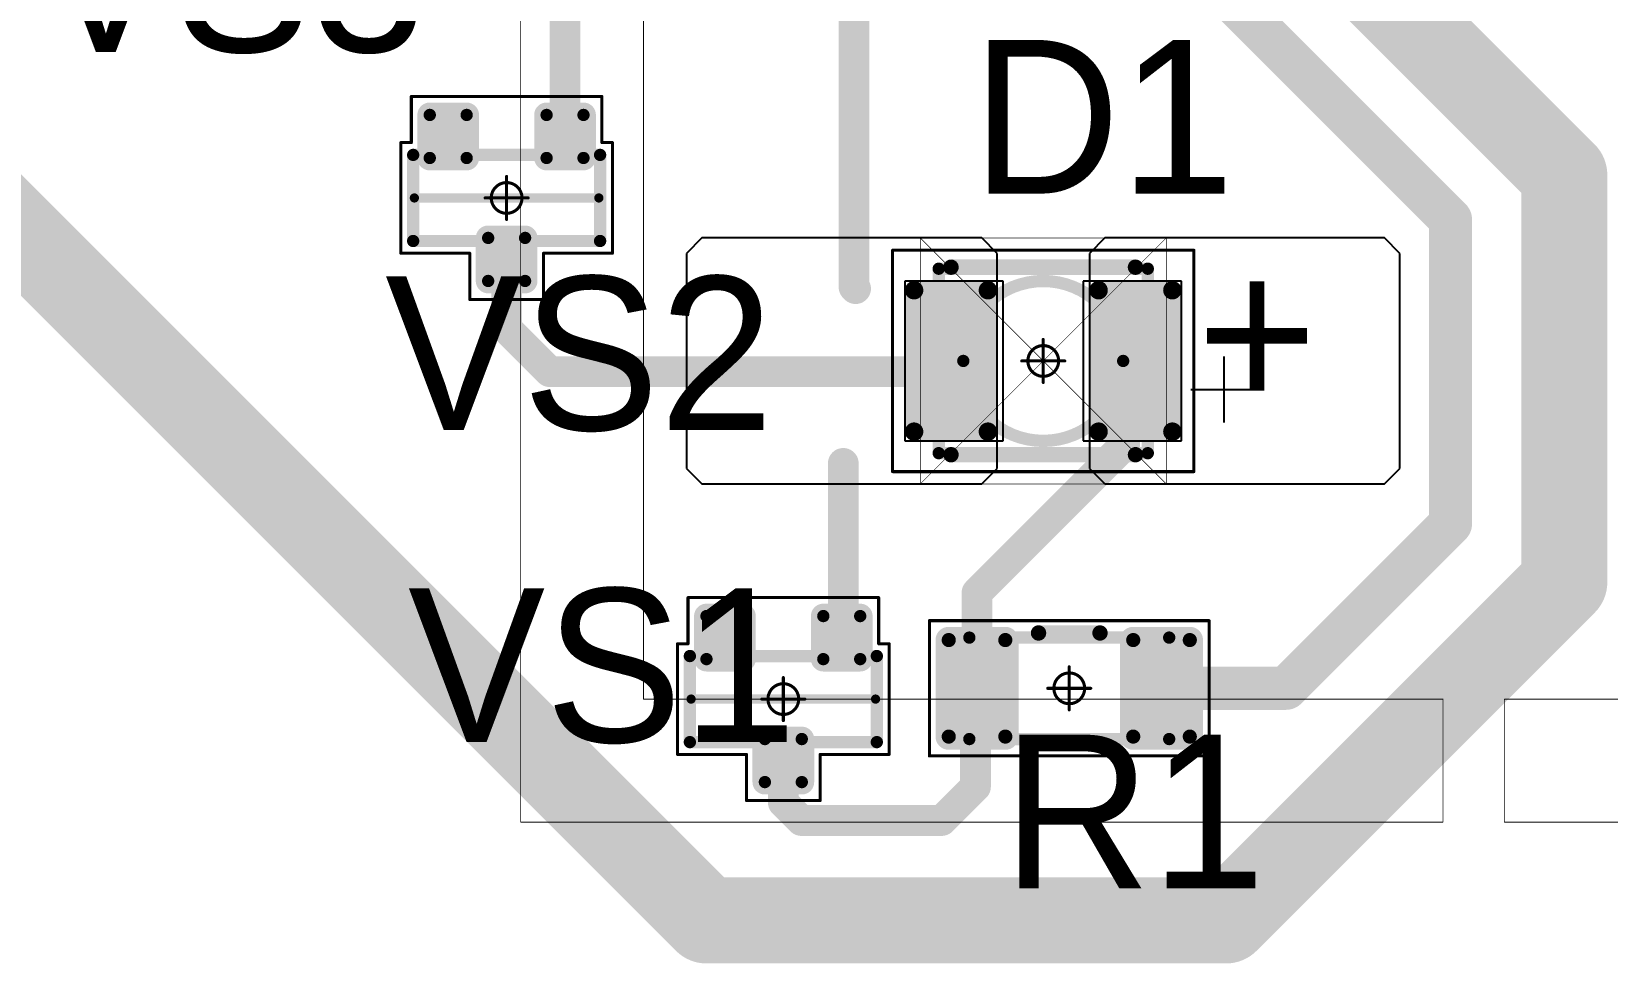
# Model space of a CAD drawing. Header units: millimetres. Extents: x 0 to 273, y 0 to 149.
# Drawn here: x 75.05 to 100.68, y 100.7 to 115.86 of the extents above; entities that cross this region are included whole.
import ezdxf

# ---------------------------------------------------------------- set-up
doc = ezdxf.new("R2010")
doc.units = ezdxf.units.MM
for name, color, linetype in [('Mechanical13', 56, 'Continuous'), ('Mechanical15', 56, 'Continuous'), ('Mechanical2', 216, 'Continuous'), ('TopLayer', 1, 'Continuous'), ('TopOverlay', 2, 'Continuous'), ('TopPaste', 8, 'Continuous'), ('TopSolder', 216, 'Continuous')]:
    doc.layers.add(name, color=color, linetype=linetype)

# ---------------------------------------------------------------- blocks, each defined once
blk = doc.blocks.new('SOT23_68')
at = {"layer": 'Mechanical13', "const_width": 0.1999996}
for points in [[(-0.7000011399999999, -1.51991822), (-0.7000011399999999, 1.52008078)], [(0.7000011399999999, 1.52008078), (-0.7000011399999999, 1.52008078)], [(0.7000011399999999, -1.51991822), (0.7000011399999999, 1.52008078)], [(0.7000011399999999, -1.51991822), (-0.7000011399999999, -1.51991822)]]:
    blk.add_lwpolyline(points, dxfattribs=at)
at = {"layer": 'Mechanical13', "const_width": 0.0999998}
for points in [[(-0.75000104, 1.52008078, 1), (-0.65000124, 1.52008078, 1)], [(-0.75000104, 1.52008078, 1), (-0.65000124, 1.52008078, 1)], [(0.65000124, 1.52008078, 1), (0.75000104, 1.52008078, 1)], [(0.65000124, 1.52008078, 1), (0.75000104, 1.52008078, 1)], [(-0.75000104, -1.51991822, 1), (-0.65000124, -1.51991822, 1)], [(-0.75000104, -1.51991822, 1), (-0.65000124, -1.51991822, 1)], [(0.65000124, -1.51991822, 1), (0.75000104, -1.51991822, 1)], [(0.65000124, -1.51991822, 1), (0.75000104, -1.51991822, 1)]]:
    blk.add_lwpolyline(points, format="xyb", close=True, dxfattribs=at)
at = {"layer": 'Mechanical15', "const_width": 0.0499999}
for points in [[(-0.90000074, 1.55008072), (-1.64999924, 1.55008072)], [(-1.64999924, -1.54991816), (-1.64999924, 1.55008072)], [(0.90000074, 1.72008038), (-0.90000074, 1.72008038)], [(-0.90000074, 1.55008072), (-0.90000074, 1.72008038)], [(0.90000074, 0.6000800799999999), (0.90000074, 1.72008038)], [(1.64999924, 0.6000800799999999), (0.90000074, 0.6000800799999999)], [(1.64999924, -0.59991752), (1.64999924, 0.6000800799999999)], [(0, -0.34991802), (0, 0.35007804)], [(0.3499993, 8.128e-05), (-0.3499993, 8.128e-05)], [(0.90000074, -1.71991782), (0.90000074, -0.59991752)], [(1.64999924, -0.59991752), (0.90000074, -0.59991752)], [(-0.90000074, -1.54991816), (-1.64999924, -1.54991816)], [(-0.90000074, -1.71991782), (-0.90000074, -1.54991816)], [(0.90000074, -1.71991782), (-0.90000074, -1.71991782)]]:
    blk.add_lwpolyline(points, dxfattribs=at)
at = {"layer": 'Mechanical15'}
for points, const_width in [([(-1.66249858, 1.55008072, 1), (-1.6374999, 1.55008072, 1)], 0.02499868), ([(-1.66249858, 1.55008072, 1), (-1.6374999, 1.55008072, 1)], 0.02499868), ([(-0.9125000799999999, 1.72008038, 1), (-0.8875014, 1.72008038, 1)], 0.02499868), ([(-0.9125000799999999, 1.72008038, 1), (-0.8875014, 1.72008038, 1)], 0.02499868), ([(-0.9125000799999999, 1.55008072, 1), (-0.8875014, 1.55008072, 1)], 0.02499868), ([(-0.9125000799999999, 1.55008072, 1), (-0.8875014, 1.55008072, 1)], 0.02499868), ([(0.8875014, 1.72008038, 1), (0.9125000799999999, 1.72008038, 1)], 0.02499868), ([(0.8875014, 1.72008038, 1), (0.9125000799999999, 1.72008038, 1)], 0.02499868), ([(0.8875014, 0.6000800799999999, 1), (0.9125000799999999, 0.6000800799999999, 1)], 0.02499868), ([(0.8875014, 0.6000800799999999, 1), (0.9125000799999999, 0.6000800799999999, 1)], 0.02499868), ([(1.6374999, 0.6000800799999999, 1), (1.66249858, 0.6000800799999999, 1)], 0.02499868), ([(1.6374999, 0.6000800799999999, 1), (1.66249858, 0.6000800799999999, 1)], 0.02499868), ([(0.2499995, 8.382e-05, 1), (-0.2499995, 8.382e-05, 1)], 0.0499999), ([(-0.01249934, 0.35007804, 1), (0.01249934, 0.35007804, 1)], 0.02499868), ([(-0.36249864, 8.128e-05, 1), (-0.33749996, 8.128e-05, 1)], 0.02499868), ([(-0.26249884, 8.382e-05, 1), (-0.23750016, 8.382e-05, 1)], 0.02499868), ([(0.23750016, 8.382e-05, 1), (0.26249884, 8.382e-05, 1)], 0.02499868), ([(0.33749996, 8.128e-05, 1), (0.36249864, 8.128e-05, 1)], 0.02499868), ([(-0.01249934, -0.34991802, 1), (0.01249934, -0.34991802, 1)], 0.02499868), ([(0.8875014, -0.59991752, 1), (0.9125000799999999, -0.59991752, 1)], 0.02499868), ([(0.8875014, -0.59991752, 1), (0.9125000799999999, -0.59991752, 1)], 0.02499868), ([(1.6374999, -0.59991752, 1), (1.66249858, -0.59991752, 1)], 0.02499868), ([(1.6374999, -0.59991752, 1), (1.66249858, -0.59991752, 1)], 0.02499868), ([(-1.66249858, -1.54991816, 1), (-1.6374999, -1.54991816, 1)], 0.02499868), ([(-1.66249858, -1.54991816, 1), (-1.6374999, -1.54991816, 1)], 0.02499868), ([(-0.9125000799999999, -1.54991816, 1), (-0.8875014, -1.54991816, 1)], 0.02499868), ([(-0.9125000799999999, -1.54991816, 1), (-0.8875014, -1.54991816, 1)], 0.02499868), ([(-0.9125000799999999, -1.71991782, 1), (-0.8875014, -1.71991782, 1)], 0.02499868), ([(-0.9125000799999999, -1.71991782, 1), (-0.8875014, -1.71991782, 1)], 0.02499868), ([(0.8875014, -1.71991782, 1), (0.9125000799999999, -1.71991782, 1)], 0.02499868), ([(0.8875014, -1.71991782, 1), (0.9125000799999999, -1.71991782, 1)], 0.02499868)]:
    blk.add_lwpolyline(points, format="xyb", close=True, dxfattribs=dict(at, const_width=const_width))
at = {"layer": 'TopLayer', "const_width": 0.0999998}
for points in [[(-1.39999974, 1.25008132, 1), (-1.29999994, 1.25008132, 1)], [(-0.7000011399999999, 1.25008132, 1), (-0.6000013399999999, 1.25008132, 1)], [(-1.39999974, 0.65008252, 1), (-1.29999994, 0.65008252, 1)], [(-0.7000011399999999, 0.65008252, 1), (-0.6000013399999999, 0.65008252, 1)], [(0.6000013399999999, 0.30008068, 1), (0.7000011399999999, 0.30008068, 1)], [(1.29999994, 0.30008068, 1), (1.39999974, 0.30008068, 1)], [(0.6000013399999999, -0.29991812, 1), (0.7000011399999999, -0.29991812, 1)], [(1.29999994, -0.29991812, 1), (1.39999974, -0.29991812, 1)], [(-1.39999974, -0.64991996, 1), (-1.29999994, -0.64991996, 1)], [(-0.7000011399999999, -0.64991996, 1), (-0.6000013399999999, -0.64991996, 1)], [(-1.39999974, -1.24991876, 1), (-1.29999994, -1.24991876, 1)], [(-0.7000011399999999, -1.24991876, 1), (-0.6000013399999999, -1.24991876, 1)]]:
    blk.add_lwpolyline(points, format="xyb", close=True, dxfattribs=at)
at = {"layer": 'TopLayer'}
for points in [[(-1.34999984, 1.35008112), (-1.34999984, 0.55008272), (-0.65000124, 1.35008112), (-0.65000124, 0.55008272)], [(-1.44999964, 1.25008132), (-1.44999964, 0.65008252), (-0.55000144, 1.25008132), (-0.55000144, 0.65008252)], [(0.55000144, 0.30008068), (0.55000144, -0.29991812), (1.44999964, 0.30008068), (1.44999964, -0.29991812)], [(0.65000124, 0.40008048), (0.65000124, -0.39991792), (1.34999984, 0.40008048), (1.34999984, -0.39991792)], [(-1.44999964, -0.64991996), (-1.44999964, -1.24991876), (-0.55000144, -0.64991996), (-0.55000144, -1.24991876)], [(-1.34999984, -0.54992016), (-1.34999984, -1.34991856), (-0.65000124, -0.54992016), (-0.65000124, -1.34991856)]]:
    blk.add_solid(points, dxfattribs=at)
at = {"layer": 'TopOverlay', "const_width": 0.1499997}
blk.add_lwpolyline([(0, -1.50000208), (0, 1.50000208)], dxfattribs=at)
at = {"layer": 'TopOverlay', "const_width": 0.07499858}
for points in [[(-0.03750056, 1.50000208, 1), (0.03750056, 1.50000208, 1)], [(-0.03750056, -1.50000208, 1), (0.03750056, -1.50000208, 1)]]:
    blk.add_lwpolyline(points, format="xyb", close=True, dxfattribs=at)
at = {"layer": 'TopPaste', "const_width": 0.07499858}
for points in [[(-1.38749786, 1.25008132, 1), (-1.31250182, 1.25008132, 1)], [(-0.68749926, 1.25008132, 1), (-0.61250322, 1.25008132, 1)], [(-1.38749786, 0.65008252, 1), (-1.31250182, 0.65008252, 1)], [(-0.68749926, 0.65008252, 1), (-0.61250322, 0.65008252, 1)], [(0.61250322, 0.30008068, 1), (0.68749926, 0.30008068, 1)], [(1.31250182, 0.30008068, 1), (1.38749786, 0.30008068, 1)], [(0.61250322, -0.29991812, 1), (0.68749926, -0.29991812, 1)], [(1.31250182, -0.29991812, 1), (1.38749786, -0.29991812, 1)], [(-1.38749786, -0.64991996, 1), (-1.31250182, -0.64991996, 1)], [(-0.68749926, -0.64991996, 1), (-0.61250322, -0.64991996, 1)], [(-1.38749786, -1.24991876, 1), (-1.31250182, -1.24991876, 1)], [(-0.68749926, -1.24991876, 1), (-0.61250322, -1.24991876, 1)]]:
    blk.add_lwpolyline(points, format="xyb", close=True, dxfattribs=at)
at = {"layer": 'TopPaste'}
for points in [[(-1.34999984, 1.3250799), (-1.34999984, 0.57508394), (-0.65000124, 1.3250799), (-0.65000124, 0.57508394)], [(-1.42499842, 1.25008132), (-1.42499842, 0.65008252), (-0.5750026599999999, 1.25008132), (-0.5750026599999999, 0.65008252)], [(0.5750026599999999, 0.30008068), (0.5750026599999999, -0.29991812), (1.42499842, 0.30008068), (1.42499842, -0.29991812)], [(0.65000124, 0.37507926), (0.65000124, -0.3749166999999999), (1.34999984, 0.37507926), (1.34999984, -0.3749166999999999)], [(-1.42499842, -0.64991996), (-1.42499842, -1.24991876), (-0.5750026599999999, -0.64991996), (-0.5750026599999999, -1.24991876)], [(-1.34999984, -0.57492138), (-1.34999984, -1.32491734), (-0.65000124, -0.57492138), (-0.65000124, -1.32491734)]]:
    blk.add_solid(points, dxfattribs=at)
at = {"layer": 'TopSolder', "const_width": 0.2015998}
for points in [[(-1.45079974, 1.25008132, 1), (-1.24919994, 1.25008132, 1)], [(-0.75080114, 1.25008132, 1), (-0.5492013399999999, 1.25008132, 1)], [(-1.45079974, 0.65008252, 1), (-1.24919994, 0.65008252, 1)], [(-0.75080114, 0.65008252, 1), (-0.5492013399999999, 0.65008252, 1)], [(0.5492013399999999, 0.30008068, 1), (0.75080114, 0.30008068, 1)], [(1.24919994, 0.30008068, 1), (1.45079974, 0.30008068, 1)], [(0.5492013399999999, -0.29991812, 1), (0.75080114, -0.29991812, 1)], [(1.24919994, -0.29991812, 1), (1.45079974, -0.29991812, 1)], [(-1.45079974, -0.64991996, 1), (-1.24919994, -0.64991996, 1)], [(-0.75080114, -0.64991996, 1), (-0.5492013399999999, -0.64991996, 1)], [(-1.45079974, -1.24991876, 1), (-1.24919994, -1.24991876, 1)], [(-0.75080114, -1.24991876, 1), (-0.5492013399999999, -1.24991876, 1)]]:
    blk.add_lwpolyline(points, format="xyb", close=True, dxfattribs=at)
at = {"layer": 'TopSolder'}
for points in [[(-1.34999984, 1.45168112), (-1.34999984, 0.44848272), (-0.65000124, 1.45168112), (-0.65000124, 0.44848272)], [(-1.55159964, 1.25008132), (-1.55159964, 0.65008252), (-0.4484014399999999, 1.25008132), (-0.4484014399999999, 0.65008252)], [(0.4484014399999999, 0.30008068), (0.4484014399999999, -0.29991812), (1.55159964, 0.30008068), (1.55159964, -0.29991812)], [(0.65000124, 0.50168048), (0.65000124, -0.50151792), (1.34999984, 0.50168048), (1.34999984, -0.50151792)], [(-1.34999984, -0.44832016), (-1.34999984, -1.45151856), (-0.65000124, -0.44832016), (-0.65000124, -1.45151856)], [(-1.55159964, -0.64991996), (-1.55159964, -1.24991876), (-0.4484014399999999, -0.64991996), (-0.4484014399999999, -1.24991876)]]:
    blk.add_solid(points, dxfattribs=at)
blk = doc.blocks.new('SOT23_69')
at = {"layer": 'Mechanical13', "const_width": 0.1999996}
for points in [[(-0.7000011399999999, -1.51991822), (-0.7000011399999999, 1.52008078)], [(0.7000011399999999, 1.52008078), (-0.7000011399999999, 1.52008078)], [(0.7000011399999999, -1.51991822), (0.7000011399999999, 1.52008078)], [(0.7000011399999999, -1.51991822), (-0.7000011399999999, -1.51991822)]]:
    blk.add_lwpolyline(points, dxfattribs=at)
at = {"layer": 'Mechanical13', "const_width": 0.0999998}
for points in [[(-0.75000104, 1.52008078, 1), (-0.65000124, 1.52008078, 1)], [(-0.75000104, 1.52008078, 1), (-0.65000124, 1.52008078, 1)], [(0.65000124, 1.52008078, 1), (0.75000104, 1.52008078, 1)], [(0.65000124, 1.52008078, 1), (0.75000104, 1.52008078, 1)], [(-0.75000104, -1.51991822, 1), (-0.65000124, -1.51991822, 1)], [(-0.75000104, -1.51991822, 1), (-0.65000124, -1.51991822, 1)], [(0.65000124, -1.51991822, 1), (0.75000104, -1.51991822, 1)], [(0.65000124, -1.51991822, 1), (0.75000104, -1.51991822, 1)]]:
    blk.add_lwpolyline(points, format="xyb", close=True, dxfattribs=at)
at = {"layer": 'Mechanical15', "const_width": 0.0499999}
for points in [[(-0.90000074, 1.55008072), (-1.64999924, 1.55008072)], [(-1.64999924, -1.54991816), (-1.64999924, 1.55008072)], [(0.90000074, 1.72008038), (-0.90000074, 1.72008038)], [(-0.90000074, 1.55008072), (-0.90000074, 1.72008038)], [(0.90000074, 0.6000800799999999), (0.90000074, 1.72008038)], [(1.64999924, 0.6000800799999999), (0.90000074, 0.6000800799999999)], [(1.64999924, -0.59991752), (1.64999924, 0.6000800799999999)], [(0, -0.34991802), (0, 0.35007804)], [(0.3499993, 8.128e-05), (-0.3499993, 8.128e-05)], [(0.90000074, -1.71991782), (0.90000074, -0.59991752)], [(1.64999924, -0.59991752), (0.90000074, -0.59991752)], [(-0.90000074, -1.54991816), (-1.64999924, -1.54991816)], [(-0.90000074, -1.71991782), (-0.90000074, -1.54991816)], [(0.90000074, -1.71991782), (-0.90000074, -1.71991782)]]:
    blk.add_lwpolyline(points, dxfattribs=at)
at = {"layer": 'Mechanical15'}
for points, const_width in [([(-1.66249858, 1.55008072, 1), (-1.6374999, 1.55008072, 1)], 0.02499868), ([(-1.66249858, 1.55008072, 1), (-1.6374999, 1.55008072, 1)], 0.02499868), ([(-0.9125000799999999, 1.72008038, 1), (-0.8875014, 1.72008038, 1)], 0.02499868), ([(-0.9125000799999999, 1.72008038, 1), (-0.8875014, 1.72008038, 1)], 0.02499868), ([(-0.9125000799999999, 1.55008072, 1), (-0.8875014, 1.55008072, 1)], 0.02499868), ([(-0.9125000799999999, 1.55008072, 1), (-0.8875014, 1.55008072, 1)], 0.02499868), ([(0.8875014, 1.72008038, 1), (0.9125000799999999, 1.72008038, 1)], 0.02499868), ([(0.8875014, 1.72008038, 1), (0.9125000799999999, 1.72008038, 1)], 0.02499868), ([(0.8875014, 0.6000800799999999, 1), (0.9125000799999999, 0.6000800799999999, 1)], 0.02499868), ([(0.8875014, 0.6000800799999999, 1), (0.9125000799999999, 0.6000800799999999, 1)], 0.02499868), ([(1.6374999, 0.6000800799999999, 1), (1.66249858, 0.6000800799999999, 1)], 0.02499868), ([(1.6374999, 0.6000800799999999, 1), (1.66249858, 0.6000800799999999, 1)], 0.02499868), ([(0.2499995, 8.382e-05, 1), (-0.2499995, 8.382e-05, 1)], 0.0499999), ([(-0.01249934, 0.35007804, 1), (0.01249934, 0.35007804, 1)], 0.02499868), ([(-0.36249864, 8.128e-05, 1), (-0.33749996, 8.128e-05, 1)], 0.02499868), ([(-0.26249884, 8.382e-05, 1), (-0.23750016, 8.382e-05, 1)], 0.02499868), ([(0.23750016, 8.382e-05, 1), (0.26249884, 8.382e-05, 1)], 0.02499868), ([(0.33749996, 8.128e-05, 1), (0.36249864, 8.128e-05, 1)], 0.02499868), ([(-0.01249934, -0.34991802, 1), (0.01249934, -0.34991802, 1)], 0.02499868), ([(0.8875014, -0.59991752, 1), (0.9125000799999999, -0.59991752, 1)], 0.02499868), ([(0.8875014, -0.59991752, 1), (0.9125000799999999, -0.59991752, 1)], 0.02499868), ([(1.6374999, -0.59991752, 1), (1.66249858, -0.59991752, 1)], 0.02499868), ([(1.6374999, -0.59991752, 1), (1.66249858, -0.59991752, 1)], 0.02499868), ([(-1.66249858, -1.54991816, 1), (-1.6374999, -1.54991816, 1)], 0.02499868), ([(-1.66249858, -1.54991816, 1), (-1.6374999, -1.54991816, 1)], 0.02499868), ([(-0.9125000799999999, -1.54991816, 1), (-0.8875014, -1.54991816, 1)], 0.02499868), ([(-0.9125000799999999, -1.54991816, 1), (-0.8875014, -1.54991816, 1)], 0.02499868), ([(-0.9125000799999999, -1.71991782, 1), (-0.8875014, -1.71991782, 1)], 0.02499868), ([(-0.9125000799999999, -1.71991782, 1), (-0.8875014, -1.71991782, 1)], 0.02499868), ([(0.8875014, -1.71991782, 1), (0.9125000799999999, -1.71991782, 1)], 0.02499868), ([(0.8875014, -1.71991782, 1), (0.9125000799999999, -1.71991782, 1)], 0.02499868)]:
    blk.add_lwpolyline(points, format="xyb", close=True, dxfattribs=dict(at, const_width=const_width))
at = {"layer": 'TopLayer', "const_width": 0.0999998}
for points in [[(-1.39999974, 1.25008132, 1), (-1.29999994, 1.25008132, 1)], [(-0.7000011399999999, 1.25008132, 1), (-0.6000013399999999, 1.25008132, 1)], [(-1.39999974, 0.65008252, 1), (-1.29999994, 0.65008252, 1)], [(-0.7000011399999999, 0.65008252, 1), (-0.6000013399999999, 0.65008252, 1)], [(0.6000013399999999, 0.30008068, 1), (0.7000011399999999, 0.30008068, 1)], [(1.29999994, 0.30008068, 1), (1.39999974, 0.30008068, 1)], [(0.6000013399999999, -0.29991812, 1), (0.7000011399999999, -0.29991812, 1)], [(1.29999994, -0.29991812, 1), (1.39999974, -0.29991812, 1)], [(-1.39999974, -0.64991996, 1), (-1.29999994, -0.64991996, 1)], [(-0.7000011399999999, -0.64991996, 1), (-0.6000013399999999, -0.64991996, 1)], [(-1.39999974, -1.24991876, 1), (-1.29999994, -1.24991876, 1)], [(-0.7000011399999999, -1.24991876, 1), (-0.6000013399999999, -1.24991876, 1)]]:
    blk.add_lwpolyline(points, format="xyb", close=True, dxfattribs=at)
at = {"layer": 'TopLayer'}
for points in [[(-1.34999984, 1.35008112), (-1.34999984, 0.55008272), (-0.65000124, 1.35008112), (-0.65000124, 0.55008272)], [(-1.44999964, 1.25008132), (-1.44999964, 0.65008252), (-0.55000144, 1.25008132), (-0.55000144, 0.65008252)], [(0.55000144, 0.30008068), (0.55000144, -0.29991812), (1.44999964, 0.30008068), (1.44999964, -0.29991812)], [(0.65000124, 0.40008048), (0.65000124, -0.39991792), (1.34999984, 0.40008048), (1.34999984, -0.39991792)], [(-1.44999964, -0.64991996), (-1.44999964, -1.24991876), (-0.55000144, -0.64991996), (-0.55000144, -1.24991876)], [(-1.34999984, -0.54992016), (-1.34999984, -1.34991856), (-0.65000124, -0.54992016), (-0.65000124, -1.34991856)]]:
    blk.add_solid(points, dxfattribs=at)
at = {"layer": 'TopOverlay', "const_width": 0.1499997}
blk.add_lwpolyline([(0, -1.50000208), (0, 1.50000208)], dxfattribs=at)
at = {"layer": 'TopOverlay', "const_width": 0.07499858}
for points in [[(-0.03750056, 1.50000208, 1), (0.03750056, 1.50000208, 1)], [(-0.03750056, -1.50000208, 1), (0.03750056, -1.50000208, 1)]]:
    blk.add_lwpolyline(points, format="xyb", close=True, dxfattribs=at)
at = {"layer": 'TopPaste', "const_width": 0.07499858}
for points in [[(-1.38749786, 1.25008132, 1), (-1.31250182, 1.25008132, 1)], [(-0.68749926, 1.25008132, 1), (-0.61250322, 1.25008132, 1)], [(-1.38749786, 0.65008252, 1), (-1.31250182, 0.65008252, 1)], [(-0.68749926, 0.65008252, 1), (-0.61250322, 0.65008252, 1)], [(0.61250322, 0.30008068, 1), (0.68749926, 0.30008068, 1)], [(1.31250182, 0.30008068, 1), (1.38749786, 0.30008068, 1)], [(0.61250322, -0.29991812, 1), (0.68749926, -0.29991812, 1)], [(1.31250182, -0.29991812, 1), (1.38749786, -0.29991812, 1)], [(-1.38749786, -0.64991996, 1), (-1.31250182, -0.64991996, 1)], [(-0.68749926, -0.64991996, 1), (-0.61250322, -0.64991996, 1)], [(-1.38749786, -1.24991876, 1), (-1.31250182, -1.24991876, 1)], [(-0.68749926, -1.24991876, 1), (-0.61250322, -1.24991876, 1)]]:
    blk.add_lwpolyline(points, format="xyb", close=True, dxfattribs=at)
at = {"layer": 'TopPaste'}
for points in [[(-1.34999984, 1.3250799), (-1.34999984, 0.57508394), (-0.65000124, 1.3250799), (-0.65000124, 0.57508394)], [(-1.42499842, 1.25008132), (-1.42499842, 0.65008252), (-0.5750026599999999, 1.25008132), (-0.5750026599999999, 0.65008252)], [(0.5750026599999999, 0.30008068), (0.5750026599999999, -0.29991812), (1.42499842, 0.30008068), (1.42499842, -0.29991812)], [(0.65000124, 0.37507926), (0.65000124, -0.3749166999999999), (1.34999984, 0.37507926), (1.34999984, -0.3749166999999999)], [(-1.42499842, -0.64991996), (-1.42499842, -1.24991876), (-0.5750026599999999, -0.64991996), (-0.5750026599999999, -1.24991876)], [(-1.34999984, -0.57492138), (-1.34999984, -1.32491734), (-0.65000124, -0.57492138), (-0.65000124, -1.32491734)]]:
    blk.add_solid(points, dxfattribs=at)
at = {"layer": 'TopSolder', "const_width": 0.2015998}
for points in [[(-1.45079974, 1.25008132, 1), (-1.24919994, 1.25008132, 1)], [(-0.75080114, 1.25008132, 1), (-0.5492013399999999, 1.25008132, 1)], [(-1.45079974, 0.65008252, 1), (-1.24919994, 0.65008252, 1)], [(-0.75080114, 0.65008252, 1), (-0.5492013399999999, 0.65008252, 1)], [(0.5492013399999999, 0.30008068, 1), (0.75080114, 0.30008068, 1)], [(1.24919994, 0.30008068, 1), (1.45079974, 0.30008068, 1)], [(0.5492013399999999, -0.29991812, 1), (0.75080114, -0.29991812, 1)], [(1.24919994, -0.29991812, 1), (1.45079974, -0.29991812, 1)], [(-1.45079974, -0.64991996, 1), (-1.24919994, -0.64991996, 1)], [(-0.75080114, -0.64991996, 1), (-0.5492013399999999, -0.64991996, 1)], [(-1.45079974, -1.24991876, 1), (-1.24919994, -1.24991876, 1)], [(-0.75080114, -1.24991876, 1), (-0.5492013399999999, -1.24991876, 1)]]:
    blk.add_lwpolyline(points, format="xyb", close=True, dxfattribs=at)
at = {"layer": 'TopSolder'}
for points in [[(-1.34999984, 1.45168112), (-1.34999984, 0.44848272), (-0.65000124, 1.45168112), (-0.65000124, 0.44848272)], [(-1.55159964, 1.25008132), (-1.55159964, 0.65008252), (-0.4484014399999999, 1.25008132), (-0.4484014399999999, 0.65008252)], [(0.4484014399999999, 0.30008068), (0.4484014399999999, -0.29991812), (1.55159964, 0.30008068), (1.55159964, -0.29991812)], [(0.65000124, 0.50168048), (0.65000124, -0.50151792), (1.34999984, 0.50168048), (1.34999984, -0.50151792)], [(-1.34999984, -0.44832016), (-1.34999984, -1.45151856), (-0.65000124, -0.44832016), (-0.65000124, -1.45151856)], [(-1.55159964, -0.64991996), (-1.55159964, -1.24991876), (-0.4484014399999999, -0.64991996), (-0.4484014399999999, -1.24991876)]]:
    blk.add_solid(points, dxfattribs=at)
blk = doc.blocks.new('RC1206S_91')
at = {"layer": 'Mechanical13', "const_width": 0.1999996}
for points in [[(-1.62500056, -0.8249996199999998), (-1.62500056, 0.8249996199999998)], [(-1.62500056, 0.8249996199999998), (1.62500056, 0.8249996199999998)], [(1.62500056, -0.8249996199999998), (1.62500056, 0.8249996199999998)], [(-1.62500056, -0.8249996199999998), (1.62500056, -0.8249996199999998)]]:
    blk.add_lwpolyline(points, dxfattribs=at)
at = {"layer": 'Mechanical13', "const_width": 0.0999998}
for points in [[(-1.67500046, 0.8249996199999998, 1), (-1.57500066, 0.8249996199999998, 1)], [(-1.67500046, 0.8249996199999998, 1), (-1.57500066, 0.8249996199999998, 1)], [(1.57500066, 0.8249996199999998, 1), (1.67500046, 0.8249996199999998, 1)], [(1.57500066, 0.8249996199999998, 1), (1.67500046, 0.8249996199999998, 1)], [(-1.67500046, -0.8249996199999998, 1), (-1.57500066, -0.8249996199999998, 1)], [(-1.67500046, -0.8249996199999998, 1), (-1.57500066, -0.8249996199999998, 1)], [(1.57500066, -0.8249996199999998, 1), (1.67500046, -0.8249996199999998, 1)], [(1.57500066, -0.8249996199999998, 1), (1.67500046, -0.8249996199999998, 1)]]:
    blk.add_lwpolyline(points, format="xyb", close=True, dxfattribs=at)
at = {"layer": 'Mechanical15', "const_width": 0.0499999}
for points in [[(-2.27499926, -1.10000034), (-2.27499926, 1.10000034)], [(-2.27499926, 1.10000034), (2.27499926, 1.10000034)], [(2.27499926, -1.10000034), (2.27499926, 1.10000034)], [(0, -0.3499993), (0, 0.3499993)], [(-0.3499993, 0), (0.3499993, 0)], [(-2.27499926, -1.10000034), (2.27499926, -1.10000034)]]:
    blk.add_lwpolyline(points, dxfattribs=at)
at = {"layer": 'Mechanical15'}
for points, const_width in [([(-2.2874986, 1.10000034, 1), (-2.26249992, 1.10000034, 1)], 0.02499868), ([(-2.2874986, 1.10000034, 1), (-2.26249992, 1.10000034, 1)], 0.02499868), ([(2.26249992, 1.10000034, 1), (2.2874986, 1.10000034, 1)], 0.02499868), ([(2.26249992, 1.10000034, 1), (2.2874986, 1.10000034, 1)], 0.02499868), ([(0.2499995, 0, 1), (-0.2499995, 0, 1)], 0.0499999), ([(-0.01249934, 0.3499993, 1), (0.01249934, 0.3499993, 1)], 0.02499868), ([(-0.36249864, 0, 1), (-0.33749996, 0, 1)], 0.02499868), ([(-0.26249884, 0, 1), (-0.23750016, 0, 1)], 0.02499868), ([(0.23750016, 0, 1), (0.26249884, 0, 1)], 0.02499868), ([(0.33749996, 0, 1), (0.36249864, 0, 1)], 0.02499868), ([(-0.01249934, -0.3499993, 1), (0.01249934, -0.3499993, 1)], 0.02499868), ([(-2.2874986, -1.10000034, 1), (-2.26249992, -1.10000034, 1)], 0.02499868), ([(-2.2874986, -1.10000034, 1), (-2.26249992, -1.10000034, 1)], 0.02499868), ([(2.26249992, -1.10000034, 1), (2.2874986, -1.10000034, 1)], 0.02499868), ([(2.26249992, -1.10000034, 1), (2.2874986, -1.10000034, 1)], 0.02499868)]:
    blk.add_lwpolyline(points, format="xyb", close=True, dxfattribs=dict(at, const_width=const_width))
at = {"layer": 'TopLayer', "const_width": 0.11500104}
for points in [[(-2.01750168, 0.78499716, 1), (-1.90250064, 0.78499716, 1)], [(-1.09750352, 0.78499716, 1), (-0.98250248, 0.78499716, 1)], [(0.98250248, 0.78499716, 1), (1.09750352, 0.78499716, 1)], [(1.90250064, 0.78499716, 1), (2.01750168, 0.78499716, 1)], [(-2.01750168, -0.78499716, 1), (-1.90250064, -0.78499716, 1)], [(-1.09750352, -0.78499716, 1), (-0.98250248, -0.78499716, 1)], [(0.98250248, -0.78499716, 1), (1.09750352, -0.78499716, 1)], [(1.90250064, -0.78499716, 1), (2.01750168, -0.78499716, 1)]]:
    blk.add_lwpolyline(points, format="xyb", close=True, dxfattribs=at)
at = {"layer": 'TopLayer'}
for points in [[(-2.0750022, -0.78499716), (-0.92500196, -0.78499716), (-2.0750022, 0.78499716), (-0.92500196, 0.78499716)], [(-1.96000116, -0.8999982), (-1.040003, -0.8999982), (-1.96000116, 0.8999982), (-1.040003, 0.8999982)], [(0.92500196, -0.78499716), (2.0750022, -0.78499716), (0.92500196, 0.78499716), (2.0750022, 0.78499716)], [(1.040003, -0.8999982), (1.96000116, -0.8999982), (1.040003, 0.8999982), (1.96000116, 0.8999982)]]:
    blk.add_solid(points, dxfattribs=at)
at = {"layer": 'TopOverlay', "const_width": 0.2499995}
for points in [[(-0.499999, 0.90000074), (0.499999, 0.90000074)], [(-0.499999, -0.90000074), (0.499999, -0.90000074)]]:
    blk.add_lwpolyline(points, dxfattribs=at)
at = {"layer": 'TopOverlay', "const_width": 0.12499848}
for points in [[(-0.56249824, 0.90000074, 1), (-0.43749976, 0.90000074, 1)], [(0.43749976, 0.90000074, 1), (0.56249824, 0.90000074, 1)], [(-0.56249824, -0.90000074, 1), (-0.43749976, -0.90000074, 1)], [(0.43749976, -0.90000074, 1), (0.56249824, -0.90000074, 1)]]:
    blk.add_lwpolyline(points, format="xyb", close=True, dxfattribs=at)
at = {"layer": 'TopPaste', "const_width": 0.08999982}
for points in [[(-2.0049998, 0.78499716, 1), (-1.91500252, 0.78499716, 1)], [(-1.08500164, 0.78499716, 1), (-0.9950043599999999, 0.78499716, 1)], [(0.9950043599999999, 0.78499716, 1), (1.08500164, 0.78499716, 1)], [(1.91500252, 0.78499716, 1), (2.0049998, 0.78499716, 1)], [(-2.0049998, -0.78499716, 1), (-1.91500252, -0.78499716, 1)], [(-1.08500164, -0.78499716, 1), (-0.9950043599999999, -0.78499716, 1)], [(0.9950043599999999, -0.78499716, 1), (1.08500164, -0.78499716, 1)], [(1.91500252, -0.78499716, 1), (2.0049998, -0.78499716, 1)]]:
    blk.add_lwpolyline(points, format="xyb", close=True, dxfattribs=at)
at = {"layer": 'TopPaste'}
for points in [[(-2.05000098, -0.78499716), (-0.9500031800000001, -0.78499716), (-2.05000098, 0.78499716), (-0.9500031800000001, 0.78499716)], [(-1.96000116, -0.8749969799999999), (-1.040003, -0.8749969799999999), (-1.96000116, 0.8749969799999999), (-1.040003, 0.8749969799999999)], [(0.9500031800000001, -0.78499716), (2.05000098, -0.78499716), (0.9500031800000001, 0.78499716), (2.05000098, 0.78499716)], [(1.040003, -0.8749969799999999), (1.96000116, -0.8749969799999999), (1.040003, 0.8749969799999999), (1.96000116, 0.8749969799999999)]]:
    blk.add_solid(points, dxfattribs=at)
at = {"layer": 'TopSolder', "const_width": 0.21500084}
for points in [[(-2.06750158, 0.78499716, 1), (-1.85250074, 0.78499716, 1)], [(-1.14750342, 0.78499716, 1), (-0.93250258, 0.78499716, 1)], [(0.93250258, 0.78499716, 1), (1.14750342, 0.78499716, 1)], [(1.85250074, 0.78499716, 1), (2.06750158, 0.78499716, 1)], [(-2.06750158, -0.78499716, 1), (-1.85250074, -0.78499716, 1)], [(-1.14750342, -0.78499716, 1), (-0.93250258, -0.78499716, 1)], [(0.93250258, -0.78499716, 1), (1.14750342, -0.78499716, 1)], [(1.85250074, -0.78499716, 1), (2.06750158, -0.78499716, 1)]]:
    blk.add_lwpolyline(points, format="xyb", close=True, dxfattribs=at)
at = {"layer": 'TopSolder'}
for points in [[(-2.175002, -0.78499716), (-0.8250021599999999, -0.78499716), (-2.175002, 0.78499716), (-0.8250021599999999, 0.78499716)], [(-1.96000116, -0.999998), (-1.040003, -0.999998), (-1.96000116, 0.999998), (-1.040003, 0.999998)], [(0.8250021599999999, -0.78499716), (2.175002, -0.78499716), (0.8250021599999999, 0.78499716), (2.175002, 0.78499716)], [(1.040003, -0.999998), (1.96000116, -0.999998), (1.040003, 0.999998), (1.96000116, 0.999998)]]:
    blk.add_solid(points, dxfattribs=at)
blk = doc.blocks.new('T66G_154')
at = {"layer": 'Mechanical13'}
for p, q in [((2.93559992, 0.07119874), (2.93559992, -1.00000054)), ((2.40000028, -0.4644009), (3.47119956, -0.4644009))]:
    blk.add_line(p, q, dxfattribs=at)
at = {"layer": 'Mechanical13', "const_width": 0.1999996}
for points in [[(-1.69999914, -1.49999954), (-1.69999914, 1.49999954)], [(-1.69999914, 1.49999954), (1.69999914, 1.49999954)], [(1.69999914, -1.49999954), (1.69999914, 1.49999954)], [(-1.69999914, -1.49999954), (1.69999914, -1.49999954)]]:
    blk.add_lwpolyline(points, dxfattribs=at)
at = {"layer": 'Mechanical13'}
for points, const_width in [([(-1.74999904, 1.49999954, 1), (-1.64999924, 1.49999954, 1)], 0.0999998), ([(-1.74999904, 1.49999954, 1), (-1.64999924, 1.49999954, 1)], 0.0999998), ([(1.64999924, 1.49999954, 1), (1.74999904, 1.49999954, 1)], 0.0999998), ([(1.64999924, 1.49999954, 1), (1.74999904, 1.49999954, 1)], 0.0999998), ([(1.29999994, 0, 1), (-1.29999994, 0, 1)], 0.1999996), ([(-1.34999984, 0, 1), (-1.25000004, 0, 1)], 0.0999998), ([(1.25000004, 0, 1), (1.34999984, 0, 1)], 0.0999998), ([(-1.74999904, -1.49999954, 1), (-1.64999924, -1.49999954, 1)], 0.0999998), ([(-1.74999904, -1.49999954, 1), (-1.64999924, -1.49999954, 1)], 0.0999998), ([(1.64999924, -1.49999954, 1), (1.74999904, -1.49999954, 1)], 0.0999998), ([(1.64999924, -1.49999954, 1), (1.74999904, -1.49999954, 1)], 0.0999998)]:
    blk.add_lwpolyline(points, format="xyb", close=True, dxfattribs=dict(at, const_width=const_width))
at = {"layer": 'Mechanical15', "const_width": 0.0499999}
for points in [[(-2.45000018, 1.79999894), (2.45000018, 1.79999894)], [(-2.45000018, -1.79999894), (-2.45000018, 1.79999894)], [(2.45000018, -1.79999894), (2.45000018, 1.79999894)], [(0, -0.3499993), (0, 0.3499993)], [(-0.3499993, 0), (0.3499993, 0)], [(-2.45000018, -1.79999894), (2.45000018, -1.79999894)]]:
    blk.add_lwpolyline(points, dxfattribs=at)
at = {"layer": 'Mechanical15'}
for points, const_width in [([(-2.46249952, 1.79999894, 1), (-2.43750084, 1.79999894, 1)], 0.02499868), ([(-2.46249952, 1.79999894, 1), (-2.43750084, 1.79999894, 1)], 0.02499868), ([(2.43750084, 1.79999894, 1), (2.46249952, 1.79999894, 1)], 0.02499868), ([(2.43750084, 1.79999894, 1), (2.46249952, 1.79999894, 1)], 0.02499868), ([(0.2499995, 0, 1), (-0.2499995, 0, 1)], 0.0499999), ([(-0.01249934, 0.3499993, 1), (0.01249934, 0.3499993, 1)], 0.02499868), ([(-0.36249864, 0, 1), (-0.33749996, 0, 1)], 0.02499868), ([(-0.26249884, 0, 1), (-0.23750016, 0, 1)], 0.02499868), ([(0.23750016, 0, 1), (0.26249884, 0, 1)], 0.02499868), ([(0.33749996, 0, 1), (0.36249864, 0, 1)], 0.02499868), ([(-0.01249934, -0.3499993, 1), (0.01249934, -0.3499993, 1)], 0.02499868), ([(-2.46249952, -1.79999894, 1), (-2.43750084, -1.79999894, 1)], 0.02499868), ([(-2.46249952, -1.79999894, 1), (-2.43750084, -1.79999894, 1)], 0.02499868), ([(2.43750084, -1.79999894, 1), (2.46249952, -1.79999894, 1)], 0.02499868), ([(2.43750084, -1.79999894, 1), (2.46249952, -1.79999894, 1)], 0.02499868)]:
    blk.add_lwpolyline(points, format="xyb", close=True, dxfattribs=dict(at, const_width=const_width))
at = {"layer": 'TopLayer'}
for p, q in [((-5.549999059999999, 2.00000108), (-5.8000011, 1.74999904)), ((-1.00000054, 2.00000108), (-5.549999059999999, 2.00000108)), ((-0.75000104, 1.74999904), (-1.00000054, 2.00000108)), ((1.00000054, 2.00000108), (0.75000104, 1.74999904)), ((5.549999059999999, 2.00000108), (1.00000054, 2.00000108)), ((5.8000011, 1.74999904), (5.549999059999999, 2.00000108)), ((-5.8000011, 1.74999904), (-5.8000011, -1.74999904)), ((-0.75000104, -1.74999904), (-0.75000104, 1.74999904)), ((0.75000104, 1.74999904), (0.75000104, -1.74999904)), ((5.8000011, -1.74999904), (5.8000011, 1.74999904)), ((-5.8000011, -1.74999904), (-5.549999059999999, -2.00000108)), ((-1.00000054, -2.00000108), (-0.75000104, -1.74999904)), ((0.75000104, -1.74999904), (1.00000054, -2.00000108)), ((5.549999059999999, -2.00000108), (5.8000011, -1.74999904)), ((-5.549999059999999, -2.00000108), (-1.00000054, -2.00000108)), ((1.00000054, -2.00000108), (5.549999059999999, -2.00000108))]:
    blk.add_line(p, q, dxfattribs=at)
at = {"layer": 'TopLayer', "const_width": 0.1499997}
for points in [[(-2.17499946, 1.15000024, 1), (-2.0250023, 1.15000024, 1)], [(-0.97500186, 1.15000024, 1), (-0.8250047, 1.15000024, 1)], [(0.8250047, 1.15000024, 1), (0.97500186, 1.15000024, 1)], [(2.0250023, 1.15000024, 1), (2.17499946, 1.15000024, 1)], [(-2.17499946, -1.15000024, 1), (-2.0250023, -1.15000024, 1)], [(-0.97500186, -1.15000024, 1), (-0.8250047, -1.15000024, 1)], [(0.8250047, -1.15000024, 1), (0.97500186, -1.15000024, 1)], [(2.0250023, -1.15000024, 1), (2.17499946, -1.15000024, 1)]]:
    blk.add_lwpolyline(points, format="xyb", close=True, dxfattribs=at)
at = {"layer": 'TopLayer'}
for points in [[(-0.9000032799999999, 1.29999994), (-2.10000088, 1.29999994), (-0.9000032799999999, -1.29999994), (-2.10000088, -1.29999994)], [(2.10000088, 1.29999994), (0.9000032799999999, 1.29999994), (2.10000088, -1.29999994), (0.9000032799999999, -1.29999994)], [(-0.75000358, 1.15000024), (-2.25000058, 1.15000024), (-0.75000358, -1.15000024), (-2.25000058, -1.15000024)], [(2.25000058, 1.15000024), (0.75000358, 1.15000024), (2.25000058, -1.15000024), (0.75000358, -1.15000024)]]:
    blk.add_solid(points, dxfattribs=at)
at = {"layer": 'TopOverlay', "const_width": 0.2499995}
for points in [[(-1.49999954, 1.52500076), (1.49999954, 1.52500076)], [(-1.49999954, -1.52500076), (1.49999954, -1.52500076)]]:
    blk.add_lwpolyline(points, dxfattribs=at)
at = {"layer": 'TopOverlay', "const_width": 0.12499848}
for points in [[(-1.56249878, 1.52500076, 1), (-1.4375003, 1.52500076, 1)], [(1.4375003, 1.52500076, 1), (1.56249878, 1.52500076, 1)], [(-1.56249878, -1.52500076, 1), (-1.4375003, -1.52500076, 1)], [(1.4375003, -1.52500076, 1), (1.56249878, -1.52500076, 1)]]:
    blk.add_lwpolyline(points, format="xyb", close=True, dxfattribs=at)
at = {"layer": 'TopPaste', "const_width": 0.12499848}
for points in [[(-2.16250012, 1.15000024, 1), (-2.03750164, 1.15000024, 1)], [(-0.9625025199999999, 1.15000024, 1), (-0.8375040399999999, 1.15000024, 1)], [(0.8375040399999999, 1.15000024, 1), (0.9625025199999999, 1.15000024, 1)], [(2.03750164, 1.15000024, 1), (2.16250012, 1.15000024, 1)], [(-2.16250012, -1.15000024, 1), (-2.03750164, -1.15000024, 1)], [(-0.9625025199999999, -1.15000024, 1), (-0.8375040399999999, -1.15000024, 1)], [(0.8375040399999999, -1.15000024, 1), (0.9625025199999999, -1.15000024, 1)], [(2.03750164, -1.15000024, 1), (2.16250012, -1.15000024, 1)]]:
    blk.add_lwpolyline(points, format="xyb", close=True, dxfattribs=at)
at = {"layer": 'TopPaste'}
for points in [[(-0.7750047999999999, 1.15000024), (-2.22499936, 1.15000024), (-0.7750047999999999, -1.15000024), (-2.22499936, -1.15000024)], [(-0.9000032799999999, 1.27499872), (-2.10000088, 1.27499872), (-0.9000032799999999, -1.27499872), (-2.10000088, -1.27499872)], [(2.22499936, 1.15000024), (0.7750047999999999, 1.15000024), (2.22499936, -1.15000024), (0.7750047999999999, -1.15000024)], [(2.10000088, 1.27499872), (0.9000032799999999, 1.27499872), (2.10000088, -1.27499872), (0.9000032799999999, -1.27499872)]]:
    blk.add_solid(points, dxfattribs=at)
at = {"layer": 'TopSolder'}
for p, q in [((-2.25000058, 1.29999994), (-2.25000058, -1.29999994)), ((-0.65000124, 1.29999994), (-2.25000058, 1.29999994)), ((-0.65000124, -1.29999994), (-0.65000124, 1.29999994)), ((0.65000124, 1.29999994), (0.65000124, -1.29999994)), ((2.25000058, 1.29999994), (0.65000124, 1.29999994)), ((2.25000058, -1.29999994), (2.25000058, 1.29999994)), ((-2.25000058, -1.29999994), (-0.65000124, -1.29999994)), ((0.65000124, -1.29999994), (2.25000058, -1.29999994))]:
    blk.add_line(p, q, dxfattribs=at)
at = {"layer": 'TopOverlay'}
blk.add_text('+', height=2.50000008, dxfattribs=at).set_placement((2.50000008, -0.8000009399999999))

msp = doc.modelspace()

# ---------------------------------------------------------------- linework, layer by layer
at = {"layer": 'Mechanical2'}
for points, const_width in [([(83.00174154, 102.99914376), (83.00174154, 118.49914324)], 0.0127), ([(85.00174262, 104.99914484), (85.00174262, 118.49914324)], 0.0127), ([(89.50173869999999, 108.49914038), (89.50173869999999, 112.49914254)], 0.0127), ([(89.50173869999999, 112.49914254), (93.50174086, 112.49914254)], 0.0127), ([(89.50173869999999, 108.49914038), (93.50174086, 112.49914254)], 0.009999979999999999), ([(89.50173869999999, 112.49914254), (93.50174086, 108.49914038)], 0.009999979999999999), ([(89.50173869999999, 112.49914254), (93.50174086, 112.49914254)], 0.009999979999999999), ([(92.4249993, 112.49914254), (93.50174086, 112.49914254)], 0.009999979999999999), ([(93.50174086, 108.49914038), (93.50174086, 112.49914254)], 0.0127), ([(93.50174086, 108.49914038), (93.50174086, 112.49914254)], 0.009999979999999999), ([(93.50174086, 108.49914038), (93.50174086, 112.49914254)], 0.009999979999999999), ([(89.50173869999999, 108.49914038), (93.50174086, 108.49914038)], 0.0127), ([(85.00174262, 104.99914484), (98.00174202, 104.99914484)], 0.0127), ([(98.00174202, 102.99914376), (98.00174202, 104.99914484)], 0.0127), ([(99.00174256, 102.99914376), (99.00174256, 104.99914484)], 0.0127), ([(99.00174256, 104.99914484), (112.00174196, 104.99914484)], 0.0127), ([(83.00174154, 102.99914376), (98.00174202, 102.99914376)], 0.0127), ([(99.00174256, 102.99914376), (114.0017405, 102.99914376)], 0.0127)]:
    msp.add_lwpolyline(points, dxfattribs=dict(at, const_width=const_width))
for points, const_width in [([(89.49856369999999, 112.49914254, 1), (89.50491369999999, 112.49914254, 1)], 0.00635), ([(89.49856369999999, 112.49914254, 1), (89.50491369999999, 112.49914254, 1)], 0.00635), ([(89.49923934, 112.49914254, 1), (89.50423805999999, 112.49914254, 1)], 0.00499872), ([(89.49923934, 112.49914254, 1), (89.50423805999999, 112.49914254, 1)], 0.00499872), ([(92.42249994, 112.49914254, 1), (92.42749866, 112.49914254, 1)], 0.00499872), ([(93.49856586, 112.49914254, 1), (93.50491586, 112.49914254, 1)], 0.00635), ([(93.49856586, 112.49914254, 1), (93.50491586, 112.49914254, 1)], 0.00635), ([(93.4992415, 112.49914254, 1), (93.50424021999999, 112.49914254, 1)], 0.00499872), ([(93.4992415, 112.49914254, 1), (93.50424021999999, 112.49914254, 1)], 0.00499872), ([(93.4992415, 112.49914254, 1), (93.50424021999999, 112.49914254, 1)], 0.00499872), ([(93.4992415, 112.49914254, 1), (93.50424021999999, 112.49914254, 1)], 0.00499872), ([(93.4992415, 112.49914254, 1), (93.50424021999999, 112.49914254, 1)], 0.00499872), ([(89.49856369999999, 108.49914038, 1), (89.50491369999999, 108.49914038, 1)], 0.00635), ([(89.49856369999999, 108.49914038, 1), (89.50491369999999, 108.49914038, 1)], 0.00635), ([(89.49923934, 108.49914038, 1), (89.50423805999999, 108.49914038, 1)], 0.00499872), ([(93.49856586, 108.49914038, 1), (93.50491586, 108.49914038, 1)], 0.00635), ([(93.49856586, 108.49914038, 1), (93.50491586, 108.49914038, 1)], 0.00635), ([(93.4992415, 108.49914038, 1), (93.50424021999999, 108.49914038, 1)], 0.00499872), ([(93.4992415, 108.49914038, 1), (93.50424021999999, 108.49914038, 1)], 0.00499872), ([(93.4992415, 108.49914038, 1), (93.50424021999999, 108.49914038, 1)], 0.00499872), ([(84.99856761999999, 104.99914484, 1), (85.00491761999999, 104.99914484, 1)], 0.00635), ([(84.99856761999999, 104.99914484, 1), (85.00491761999999, 104.99914484, 1)], 0.00635), ([(97.99856702, 104.99914484, 1), (98.00491702, 104.99914484, 1)], 0.00635), ([(97.99856702, 104.99914484, 1), (98.00491702, 104.99914484, 1)], 0.00635), ([(98.99856756, 104.99914484, 1), (99.00491756, 104.99914484, 1)], 0.00635), ([(98.99856756, 104.99914484, 1), (99.00491756, 104.99914484, 1)], 0.00635), ([(82.99856654, 102.99914376, 1), (83.00491654, 102.99914376, 1)], 0.00635), ([(82.99856654, 102.99914376, 1), (83.00491654, 102.99914376, 1)], 0.00635), ([(83.00491654, 102.99914376, 1), (82.99856654, 102.99914376, 1)], 0.00635), ([(82.99697904, 102.99914376, 1), (83.00015404, 102.99914376, 1)], 0.003175), ([(83.00332904, 102.99914376, 1), (83.00650404, 102.99914376, 1)], 0.003175), ([(97.99856702, 102.99914376, 1), (98.00491702, 102.99914376, 1)], 0.00635), ([(97.99856702, 102.99914376, 1), (98.00491702, 102.99914376, 1)], 0.00635), ([(98.99856756, 102.99914376, 1), (99.00491756, 102.99914376, 1)], 0.00635), ([(98.99856756, 102.99914376, 1), (99.00491756, 102.99914376, 1)], 0.00635)]:
    msp.add_lwpolyline(points, format="xyb", close=True, dxfattribs=dict(at, const_width=const_width))
at = {"layer": 'TopLayer'}
for points, const_width in [([(94.67499987999999, 118.82500238), (99.97499943999999, 113.52500282)], 1.39999974), ([(92.99999942, 117.9249991), (98.12500059999999, 112.79999792)], 0.7000011399999999), ([(88.42499968, 111.70000012), (88.42499968, 117.8249993)], 0.499999), ([(83.72508273999999, 114.1500003), (83.72508273999999, 116.77491504)], 0.499999), ([(71.8374992, 115.5875006), (86.02499939999998, 101.4000004)], 1.39999974), ([(99.97499943999999, 106.89999956), (99.97499943999999, 113.52500282)], 1.39999974), ([(98.12500059999999, 107.85000274), (98.12500059999999, 112.79999792)], 0.7000011399999999), ([(82.77508209999999, 111.02491638), (82.77508209999999, 112.14999922)], 0.499999), ([(88.42499968, 111.70000012), (88.45000089999999, 111.6749989)], 0.499999), ([(82.77508209999999, 111.02491638), (83.47499942, 110.32499906)], 0.499999), ([(89.82759529999998, 110.32499906), (90.00173769999999, 110.49914146)], 0.499999), ([(83.47499942, 110.32499906), (89.82759529999998, 110.32499906)], 0.499999), ([(92.82500104, 109.13076218), (92.82500104, 109.2667868)], 0.499999), ([(90.89423782, 107.19999896), (92.82500104, 109.13076218)], 0.499999), ([(88.24999876, 106.02491622), (88.24999876, 108.83311482)], 0.499999), ([(95.44999705999999, 105.1749992), (98.12500059999999, 107.85000274)], 0.7000011399999999), ([(90.42499568, 106.73075936), (90.89423528, 107.19999896)], 0.499999), ([(90.89423528, 107.19999896), (90.89423782, 107.19999896)], 0.499999), ([(94.47500027999999, 101.4000004), (99.97499943999999, 106.89999956)], 1.39999974), ([(90.42499568, 105.1749992), (90.42499568, 106.73075936)], 0.499999), ([(88.22508135999999, 105.99999882), (88.24999876, 106.02491622)], 0.499999), ([(90.39999954, 105.15000306), (90.42499568, 105.1749992)], 0.499999), ([(90.39999954, 103.57499986), (90.39999954, 105.15000306)], 0.499999), ([(93.42499983999998, 105.1749992), (95.44999705999999, 105.1749992)], 0.7000011399999999), ([(87.27508071999999, 103.31789598), (87.27508071999999, 103.99999774)], 0.499999), ([(89.85000063999999, 103.02500096), (90.39999954, 103.57499986)], 0.499999), ([(87.27508071999999, 103.31789598), (87.56797574, 103.02500096)], 0.499999), ([(87.56797574, 103.02500096), (89.85000063999999, 103.02500096)], 0.499999), ([(86.02499939999998, 101.4000004), (94.47500027999999, 101.4000004)], 1.39999974)]:
    msp.add_lwpolyline(points, dxfattribs=dict(at, const_width=const_width))
for points, const_width in [([(83.60008425999999, 114.1500003, 1), (83.85008121999999, 114.1500003, 1)], 0.2499995), ([(99.62500014, 113.52500282, 1), (100.32499874, 113.52500282, 1)], 0.6999985999999999), ([(99.62500014, 113.52500282, 1), (100.32499874, 113.52500282, 1)], 0.6999985999999999), ([(97.94999967999999, 112.79999792, 1), (98.30000152, 112.79999792, 1)], 0.3499993), ([(97.94999967999999, 112.79999792, 1), (98.30000152, 112.79999792, 1)], 0.3499993), ([(82.65008361999999, 112.14999922, 1), (82.90008058, 112.14999922, 1)], 0.2499995), ([(88.3000012, 111.70000012, 1), (88.54999816, 111.70000012, 1)], 0.2499995), ([(88.3000012, 111.70000012, 1), (88.54999816, 111.70000012, 1)], 0.2499995), ([(88.32500241999999, 111.6749989, 1), (88.57499938, 111.6749989, 1)], 0.2499995), ([(82.65008361999999, 111.02491638, 1), (82.90008058, 111.02491638, 1)], 0.2499995), ([(82.65008361999999, 111.02491638, 1), (82.90008058, 111.02491638, 1)], 0.2499995), ([(89.87673922, 110.49914146, 1), (90.12673618, 110.49914146, 1)], 0.2499995), ([(83.35000094, 110.32499906, 1), (83.5999979, 110.32499906, 1)], 0.2499995), ([(83.35000094, 110.32499906, 1), (83.5999979, 110.32499906, 1)], 0.2499995), ([(89.70259682, 110.32499906, 1), (89.95259377999999, 110.32499906, 1)], 0.2499995), ([(89.70259682, 110.32499906, 1), (89.95259377999999, 110.32499906, 1)], 0.2499995), ([(92.70000256, 109.2667868, 1), (92.94999951999999, 109.2667868, 1)], 0.2499995), ([(92.70000256, 109.13076218, 1), (92.94999951999999, 109.13076218, 1)], 0.2499995), ([(92.70000256, 109.13076218, 1), (92.94999951999999, 109.13076218, 1)], 0.2499995), ([(88.12500028, 108.83311482, 1), (88.37499724, 108.83311482, 1)], 0.2499995), ([(97.94999967999999, 107.85000274, 1), (98.30000152, 107.85000274, 1)], 0.3499993), ([(97.94999967999999, 107.85000274, 1), (98.30000152, 107.85000274, 1)], 0.3499993), ([(90.7692368, 107.19999896, 1), (91.01923375999999, 107.19999896, 1)], 0.2499995), ([(90.7692368, 107.19999896, 1), (91.01923375999999, 107.19999896, 1)], 0.2499995), ([(90.76923934, 107.19999896, 1), (91.0192363, 107.19999896, 1)], 0.2499995), ([(90.76923934, 107.19999896, 1), (91.0192363, 107.19999896, 1)], 0.2499995), ([(99.62500014, 106.89999956, 1), (100.32499874, 106.89999956, 1)], 0.6999985999999999), ([(99.62500014, 106.89999956, 1), (100.32499874, 106.89999956, 1)], 0.6999985999999999), ([(90.29999719999999, 106.73075936, 1), (90.54999416, 106.73075936, 1)], 0.2499995), ([(90.29999719999999, 106.73075936, 1), (90.54999416, 106.73075936, 1)], 0.2499995), ([(88.10008287999999, 105.99999882, 1), (88.35007983999999, 105.99999882, 1)], 0.2499995), ([(88.12500028, 106.02491622, 1), (88.37499724, 106.02491622, 1)], 0.2499995), ([(88.12500028, 106.02491622, 1), (88.37499724, 106.02491622, 1)], 0.2499995), ([(90.27500106, 105.15000306, 1), (90.52499802, 105.15000306, 1)], 0.2499995), ([(90.27500106, 105.15000306, 1), (90.52499802, 105.15000306, 1)], 0.2499995), ([(90.29999719999999, 105.1749992, 1), (90.54999416, 105.1749992, 1)], 0.2499995), ([(90.29999719999999, 105.1749992, 1), (90.54999416, 105.1749992, 1)], 0.2499995), ([(93.24999892, 105.1749992, 1), (93.60000076, 105.1749992, 1)], 0.3499993), ([(95.27499614, 105.1749992, 1), (95.62499797999999, 105.1749992, 1)], 0.3499993), ([(95.27499614, 105.1749992, 1), (95.62499797999999, 105.1749992, 1)], 0.3499993), ([(87.15008223999999, 103.99999774, 1), (87.4000792, 103.99999774, 1)], 0.2499995), ([(90.27500106, 103.57499986, 1), (90.52499802, 103.57499986, 1)], 0.2499995), ([(90.27500106, 103.57499986, 1), (90.52499802, 103.57499986, 1)], 0.2499995), ([(87.15008223999999, 103.31789598, 1), (87.4000792, 103.31789598, 1)], 0.2499995), ([(87.15008223999999, 103.31789598, 1), (87.4000792, 103.31789598, 1)], 0.2499995), ([(87.44297725999999, 103.02500096, 1), (87.69297422, 103.02500096, 1)], 0.2499995), ([(87.44297725999999, 103.02500096, 1), (87.69297422, 103.02500096, 1)], 0.2499995), ([(89.72500215999999, 103.02500096, 1), (89.97499911999999, 103.02500096, 1)], 0.2499995), ([(89.72500215999999, 103.02500096, 1), (89.97499911999999, 103.02500096, 1)], 0.2499995), ([(85.6750001, 101.4000004, 1), (86.37499869999999, 101.4000004, 1)], 0.6999985999999999), ([(85.6750001, 101.4000004, 1), (86.37499869999999, 101.4000004, 1)], 0.6999985999999999), ([(94.12500098, 101.4000004, 1), (94.82499958, 101.4000004, 1)], 0.6999985999999999), ([(94.12500098, 101.4000004, 1), (94.82499958, 101.4000004, 1)], 0.6999985999999999)]:
    msp.add_lwpolyline(points, format="xyb", close=True, dxfattribs=dict(at, const_width=const_width))

# ---------------------------------------------------------------- block references
for name, p, rotation in [('SOT23_68', (82.77500081999999, 113.14999976), 270), ('T66G_154', (91.50173978, 110.49914146), 360), ('SOT23_69', (87.27499943999999, 104.99999828), 270), ('RC1206S_91', (91.92499776, 105.1749992), 360)]:
    msp.add_blockref(name, p, dxfattribs=dict(rotation=rotation))

# ---------------------------------------------------------------- texts
at = {"layer": 'TopOverlay'}
for s, p in [('VS3', (75.14175218, 115.52437652)), ('D1', (90.33770095999999, 113.2209064)), ('VS2', (80.79984856, 109.37437612)), ('VS1', (81.17178584, 104.29937738)), ('R1', (90.83885566, 101.92090614))]:
    msp.add_text(s, height=2.50000008, dxfattribs=at).set_placement(p)

doc.saveas('drawing.dxf')
